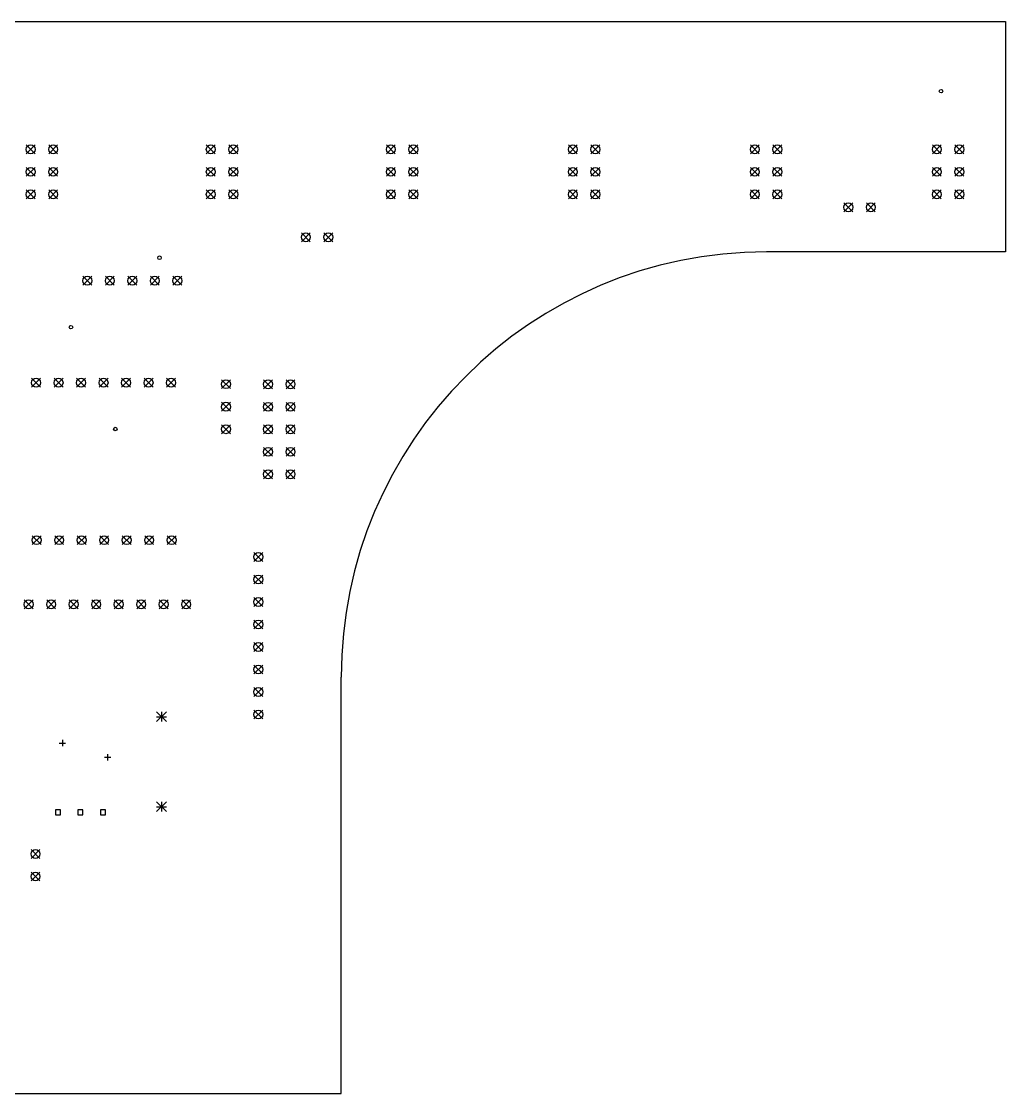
# Model space of a CAD drawing. Extents: x 56 to 278, y -164 to -19.
# Drawn here: x 166.4 to 277.5, y -140 to -19 of the extents above; entities that cross this region are included whole.
import ezdxf

# ---------------------------------------------------------------- set-up
doc = ezdxf.new("R2010")
doc.units = 0
doc.layers.add('BLACK', color=7, linetype='CONTINUOUS')

msp = doc.modelspace()

# ---------------------------------------------------------------- linework, layer by layer
at = {"layer": 'BLACK', "linetype": 'CONTINUOUS'}
for p, q in [((64, -19), (277.5, -19)), ((277.5, -19), (277.5, -45)), ((166.953, -32.934), (167.953, -33.934)), ((167.953, -32.934), (166.953, -33.934)), ((169.493, -32.934), (170.493, -33.934)), ((170.493, -32.934), (169.493, -33.934)), ((187.281, -32.934), (188.281, -33.934)), ((188.281, -32.934), (187.281, -33.934)), ((189.821, -32.934), (190.821, -33.934)), ((190.821, -32.934), (189.821, -33.934)), ((207.609, -32.934), (208.609, -33.934)), ((208.609, -32.934), (207.609, -33.934)), ((210.149, -32.934), (211.149, -33.934)), ((211.149, -32.934), (210.149, -33.934)), ((228.153, -32.934), (229.153, -33.934)), ((229.153, -32.934), (228.153, -33.934)), ((230.693, -32.934), (231.693, -33.934)), ((231.693, -32.934), (230.693, -33.934)), ((248.698, -32.934), (249.698, -33.934)), ((249.698, -32.934), (248.698, -33.934)), ((251.238, -32.934), (252.238, -33.934)), ((252.238, -32.934), (251.238, -33.934)), ((269.242, -32.934), (270.242, -33.934)), ((270.242, -32.934), (269.242, -33.934)), ((271.782, -32.934), (272.782, -33.934)), ((272.782, -32.934), (271.782, -33.934)), ((166.953, -35.474), (167.953, -36.474)), ((167.953, -35.474), (166.953, -36.474)), ((169.493, -35.474), (170.493, -36.474)), ((170.493, -35.474), (169.493, -36.474)), ((187.281, -35.474), (188.281, -36.474)), ((188.281, -35.474), (187.281, -36.474)), ((189.821, -35.474), (190.821, -36.474)), ((190.821, -35.474), (189.821, -36.474)), ((207.609, -35.474), (208.609, -36.474)), ((208.609, -35.474), (207.609, -36.474)), ((210.149, -35.474), (211.149, -36.474)), ((211.149, -35.474), (210.149, -36.474)), ((228.153, -35.474), (229.153, -36.474)), ((229.153, -35.474), (228.153, -36.474)), ((230.693, -35.474), (231.693, -36.474)), ((231.693, -35.474), (230.693, -36.474)), ((248.698, -35.474), (249.698, -36.474)), ((249.698, -35.474), (248.698, -36.474)), ((251.238, -35.474), (252.238, -36.474)), ((252.238, -35.474), (251.238, -36.474)), ((269.242, -35.474), (270.242, -36.474)), ((270.242, -35.474), (269.242, -36.474)), ((271.782, -35.474), (272.782, -36.474)), ((272.782, -35.474), (271.782, -36.474)), ((166.953, -38.014), (167.953, -39.014)), ((167.953, -38.014), (166.953, -39.014)), ((169.493, -38.014), (170.493, -39.014)), ((170.493, -38.014), (169.493, -39.014)), ((187.281, -38.014), (188.281, -39.014)), ((188.281, -38.014), (187.281, -39.014)), ((189.821, -38.014), (190.821, -39.014)), ((190.821, -38.014), (189.821, -39.014)), ((207.609, -38.014), (208.609, -39.014)), ((208.609, -38.014), (207.609, -39.014)), ((210.149, -38.014), (211.149, -39.014)), ((211.149, -38.014), (210.149, -39.014)), ((228.153, -38.014), (229.153, -39.014)), ((229.153, -38.014), (228.153, -39.014)), ((230.693, -38.014), (231.693, -39.014)), ((231.693, -38.014), (230.693, -39.014)), ((248.698, -38.014), (249.698, -39.014)), ((249.698, -38.014), (248.698, -39.014)), ((251.238, -38.014), (252.238, -39.014)), ((252.238, -38.014), (251.238, -39.014)), ((269.242, -38.014), (270.242, -39.014)), ((270.242, -38.014), (269.242, -39.014)), ((271.782, -38.014), (272.782, -39.014)), ((272.782, -38.014), (271.782, -39.014)), ((259.25, -39.475), (260.25, -40.475)), ((260.25, -39.475), (259.25, -40.475)), ((261.79, -39.475), (262.79, -40.475)), ((262.79, -39.475), (261.79, -40.475)), ((198.01, -42.859), (199.01, -43.859)), ((199.01, -42.859), (198.01, -43.859)), ((200.55, -42.859), (201.55, -43.859)), ((201.55, -42.859), (200.55, -43.859)), ((277.5, -45), (250.5, -45)), ((173.342, -47.759), (174.342, -48.759)), ((174.342, -47.759), (173.342, -48.759)), ((175.882, -47.759), (176.882, -48.759)), ((176.882, -47.759), (175.882, -48.759)), ((178.422, -47.759), (179.422, -48.759)), ((179.422, -47.759), (178.422, -48.759)), ((180.962, -47.759), (181.962, -48.759)), ((181.962, -47.759), (180.962, -48.759)), ((183.502, -47.759), (184.502, -48.759)), ((184.502, -47.759), (183.502, -48.759)), ((167.562, -59.269), (168.562, -60.269)), ((168.562, -59.269), (167.562, -60.269)), ((170.102, -59.269), (171.102, -60.269)), ((171.102, -59.269), (170.102, -60.269)), ((172.642, -59.269), (173.642, -60.269)), ((173.642, -59.269), (172.642, -60.269)), ((175.182, -59.269), (176.182, -60.269)), ((176.182, -59.269), (175.182, -60.269)), ((177.722, -59.269), (178.722, -60.269)), ((178.722, -59.269), (177.722, -60.269)), ((180.262, -59.269), (181.262, -60.269)), ((181.262, -59.269), (180.262, -60.269)), ((182.802, -59.269), (183.802, -60.269)), ((183.802, -59.269), (182.802, -60.269)), ((189, -59.445), (190, -60.445)), ((190, -59.445), (189, -60.445)), ((193.75, -59.45), (194.75, -60.45)), ((194.75, -59.45), (193.75, -60.45)), ((196.29, -59.45), (197.29, -60.45)), ((197.29, -59.45), (196.29, -60.45)), ((189, -61.985), (190, -62.985)), ((190, -61.985), (189, -62.985)), ((193.75, -61.99), (194.75, -62.99)), ((194.75, -61.99), (193.75, -62.99)), ((196.29, -61.99), (197.29, -62.99)), ((197.29, -61.99), (196.29, -62.99)), ((189, -64.525), (190, -65.525)), ((190, -64.525), (189, -65.525)), ((193.75, -64.53), (194.75, -65.53)), ((194.75, -64.53), (193.75, -65.53)), ((196.29, -64.53), (197.29, -65.53)), ((197.29, -64.53), (196.29, -65.53)), ((193.75, -67.07), (194.75, -68.07)), ((194.75, -67.07), (193.75, -68.07)), ((196.29, -67.07), (197.29, -68.07)), ((197.29, -67.07), (196.29, -68.07)), ((193.75, -69.61), (194.75, -70.61)), ((194.75, -69.61), (193.75, -70.61)), ((196.29, -69.61), (197.29, -70.61)), ((197.29, -69.61), (196.29, -70.61)), ((167.622, -77.049), (168.622, -78.049)), ((168.622, -77.049), (167.622, -78.049)), ((170.162, -77.049), (171.162, -78.049)), ((171.162, -77.049), (170.162, -78.049)), ((172.702, -77.049), (173.702, -78.049)), ((173.702, -77.049), (172.702, -78.049)), ((175.242, -77.049), (176.242, -78.049)), ((176.242, -77.049), (175.242, -78.049)), ((177.782, -77.049), (178.782, -78.049)), ((178.782, -77.049), (177.782, -78.049)), ((180.322, -77.049), (181.322, -78.049)), ((181.322, -77.049), (180.322, -78.049)), ((182.862, -77.049), (183.862, -78.049)), ((183.862, -77.049), (182.862, -78.049)), ((192.649, -78.937), (193.649, -79.937)), ((193.649, -78.937), (192.649, -79.937)), ((192.649, -81.477), (193.649, -82.477)), ((193.649, -81.477), (192.649, -82.477)), ((166.718, -84.286), (167.718, -85.286)), ((167.718, -84.286), (166.718, -85.286)), ((169.258, -84.286), (170.258, -85.286)), ((170.258, -84.286), (169.258, -85.286)), ((171.798, -84.286), (172.798, -85.286)), ((172.798, -84.286), (171.798, -85.286)), ((174.338, -84.286), (175.338, -85.286)), ((175.338, -84.286), (174.338, -85.286)), ((176.878, -84.286), (177.878, -85.286)), ((177.878, -84.286), (176.878, -85.286)), ((179.418, -84.286), (180.418, -85.286)), ((180.418, -84.286), (179.418, -85.286)), ((181.958, -84.286), (182.958, -85.286)), ((182.958, -84.286), (181.958, -85.286)), ((184.498, -84.286), (185.498, -85.286)), ((185.498, -84.286), (184.498, -85.286)), ((192.649, -84.017), (193.649, -85.017)), ((193.649, -84.017), (192.649, -85.017)), ((192.649, -86.557), (193.649, -87.557)), ((193.649, -86.557), (192.649, -87.557)), ((192.649, -89.097), (193.649, -90.097)), ((193.649, -89.097), (192.649, -90.097)), ((192.649, -91.637), (193.649, -92.637)), ((193.649, -91.637), (192.649, -92.637)), ((202.5, -140), (202.5, -93)), ((192.649, -94.177), (193.649, -95.177)), ((193.649, -94.177), (192.649, -95.177)), ((192.649, -96.717), (193.649, -97.717)), ((193.649, -96.717), (192.649, -97.717)), ((181.674, -96.916), (182.774, -98.016)), ((182.774, -96.916), (181.674, -98.016)), ((181.674, -97.466), (182.774, -97.466)), ((182.224, -96.916), (182.224, -98.016)), ((171.028, -100.083), (171.028, -100.793)), ((170.673, -100.438), (171.383, -100.438)), ((175.773, -102.038), (176.483, -102.038)), ((176.128, -101.683), (176.128, -102.393)), ((181.674, -107.076), (182.774, -108.176)), ((182.774, -107.076), (181.674, -108.176)), ((181.674, -107.626), (182.774, -107.626)), ((182.224, -107.076), (182.224, -108.176)), ((170.813, -107.96), (170.247, -107.96)), ((170.247, -107.96), (170.247, -108.526)), ((170.247, -108.526), (170.813, -108.526)), ((170.813, -108.526), (170.813, -107.96)), ((173.353, -107.96), (172.787, -107.96)), ((172.787, -107.96), (172.787, -108.526)), ((172.787, -108.526), (173.353, -108.526)), ((173.353, -108.526), (173.353, -107.96)), ((175.893, -107.96), (175.327, -107.96)), ((175.327, -107.96), (175.327, -108.526)), ((175.327, -108.526), (175.893, -108.526)), ((175.893, -108.526), (175.893, -107.96)), ((167.5, -112.46), (168.5, -113.46)), ((168.5, -112.46), (167.5, -113.46)), ((167.5, -115), (168.5, -116)), ((168.5, -115), (167.5, -116)), ((133, -140), (202.5, -140))]:
    msp.add_line(p, q, dxfattribs=at)
at = {"layer": 'BLACK'}
for centre, radius in [((270.214, -26.874), 0.2), ((167.453, -33.434), 0.5), ((169.993, -33.434), 0.5), ((187.781, -33.434), 0.5), ((190.321, -33.434), 0.5), ((208.109, -33.434), 0.5), ((210.649, -33.434), 0.5), ((228.653, -33.434), 0.5), ((231.193, -33.434), 0.5), ((249.198, -33.434), 0.5), ((251.738, -33.434), 0.5), ((269.742, -33.434), 0.5), ((272.282, -33.434), 0.5), ((167.453, -35.974), 0.5), ((169.993, -35.974), 0.5), ((187.781, -35.974), 0.5), ((190.321, -35.974), 0.5), ((208.109, -35.974), 0.5), ((210.649, -35.974), 0.5), ((228.653, -35.974), 0.5), ((231.193, -35.974), 0.5), ((249.198, -35.974), 0.5), ((251.738, -35.974), 0.5), ((269.742, -35.974), 0.5), ((272.282, -35.974), 0.5), ((167.453, -38.514), 0.5), ((169.993, -38.514), 0.5), ((187.781, -38.514), 0.5), ((190.321, -38.514), 0.5), ((208.109, -38.514), 0.5), ((210.649, -38.514), 0.5), ((228.653, -38.514), 0.5), ((231.193, -38.514), 0.5), ((249.198, -38.514), 0.5), ((251.738, -38.514), 0.5), ((269.742, -38.514), 0.5), ((272.282, -38.514), 0.5), ((259.75, -39.975), 0.5), ((262.29, -39.975), 0.5), ((198.51, -43.359), 0.5), ((201.05, -43.359), 0.5), ((181.992, -45.67), 0.2), ((173.842, -48.259), 0.5), ((176.382, -48.259), 0.5), ((178.922, -48.259), 0.5), ((181.462, -48.259), 0.5), ((184.002, -48.259), 0.5), ((172, -53.5), 0.2), ((168.062, -59.769), 0.5), ((170.602, -59.769), 0.5), ((173.142, -59.769), 0.5), ((175.682, -59.769), 0.5), ((178.222, -59.769), 0.5), ((180.762, -59.769), 0.5), ((183.302, -59.769), 0.5), ((189.5, -59.945), 0.5), ((194.25, -59.95), 0.5), ((196.79, -59.95), 0.5), ((189.5, -62.485), 0.5), ((194.25, -62.49), 0.5), ((196.79, -62.49), 0.5), ((177, -65), 0.2), ((189.5, -65.025), 0.5), ((194.25, -65.03), 0.5), ((196.79, -65.03), 0.5), ((194.25, -67.57), 0.5), ((196.79, -67.57), 0.5), ((194.25, -70.11), 0.5), ((196.79, -70.11), 0.5), ((168.122, -77.549), 0.5), ((170.662, -77.549), 0.5), ((173.202, -77.549), 0.5), ((175.742, -77.549), 0.5), ((178.282, -77.549), 0.5), ((180.822, -77.549), 0.5), ((183.362, -77.549), 0.5), ((193.149, -79.437), 0.5), ((193.149, -81.977), 0.5), ((167.218, -84.786), 0.5), ((169.758, -84.786), 0.5), ((172.298, -84.786), 0.5), ((174.838, -84.786), 0.5), ((177.378, -84.786), 0.5), ((179.918, -84.786), 0.5), ((182.458, -84.786), 0.5), ((184.998, -84.786), 0.5), ((193.149, -84.517), 0.5), ((193.149, -87.057), 0.5), ((193.149, -89.597), 0.5), ((193.149, -92.137), 0.5), ((193.149, -94.677), 0.5), ((193.149, -97.217), 0.5), ((168, -112.96), 0.5), ((168, -115.5), 0.5)]:
    msp.add_circle(centre, radius, dxfattribs=at)
msp.add_arc((250.5, -93), 48, 90, 180, dxfattribs=at)

doc.saveas('drawing.dxf')
